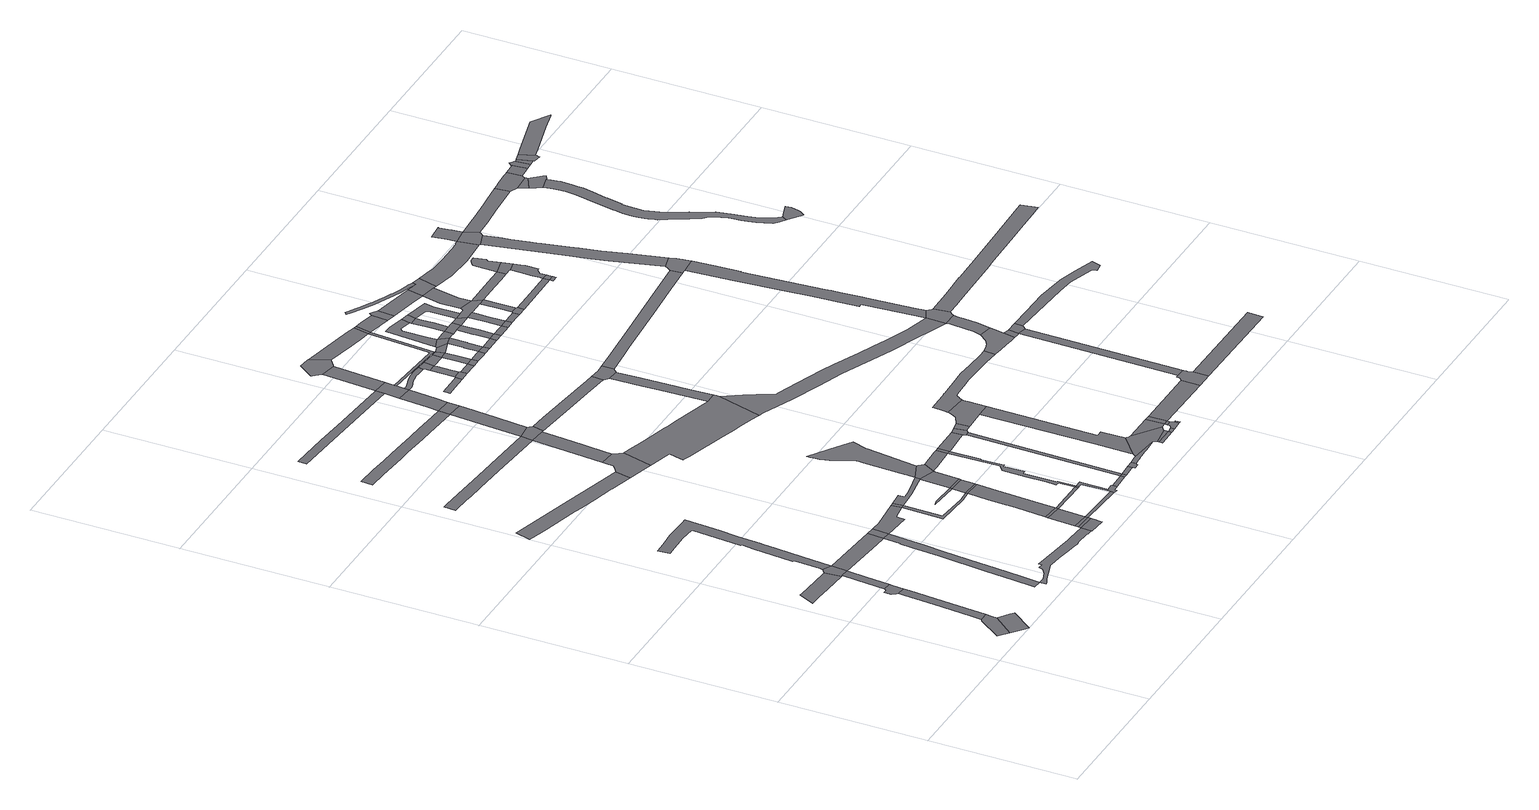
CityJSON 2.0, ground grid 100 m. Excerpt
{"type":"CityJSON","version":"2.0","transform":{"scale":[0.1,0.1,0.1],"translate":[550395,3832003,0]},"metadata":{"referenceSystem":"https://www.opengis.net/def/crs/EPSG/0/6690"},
"CityObjects":{
"road1":{"type":"Road","geometry":[{"type":"MultiSurface","lod":"1","boundaries":[[[0,1,2,3,4,5,6]]]}]},
"road2":{"type":"Road","attributes":{"RoadStructureAttribute.sectionType":"1"},"geometry":[{"type":"MultiSurface","lod":"1","boundaries":[[[7,4,3,8,9,10]]]}]},
"road3":{"type":"Road","attributes":{"RoadStructureAttribute.sectionType":"1"},"geometry":[{"type":"MultiSurface","lod":"1","boundaries":[[[11,12,13,14,15,0,6,16,17,18]]]}]},
"road4":{"type":"Road","attributes":{"RoadStructureAttribute.sectionType":"1"},"geometry":[{"type":"MultiSurface","lod":"1","boundaries":[[[19,20,21,22,23,24,25,26]]]}]},
"road5":{"type":"Road","geometry":[{"type":"MultiSurface","lod":"1","boundaries":[[[27,28,29,30,31,32,11,18,33,34]]]}]},
"road6":{"type":"Road","attributes":{"RoadStructureAttribute.sectionType":"1"},"geometry":[{"type":"MultiSurface","lod":"1","boundaries":[[[35,36,37,27,34,38,39]]]}]},
"road7":{"type":"Road","geometry":[{"type":"MultiSurface","lod":"1","boundaries":[[[40,41,26,25,35,39,42]]]}]},
"road8":{"type":"Road","attributes":{"RoadStructureAttribute.sectionType":"1"},"geometry":[{"type":"MultiSurface","lod":"1","boundaries":[[[43,44,45,46,47,48,49,50,51,52,53,54,55,56,57,58,59,60,61,62,63,64,65,66,67,68,69,70,71,72,73,74,75,76,40,42]]]}]},
"road9":{"type":"Road","attributes":{"RoadStructureAttribute.sectionType":"1"},"geometry":[{"type":"MultiSurface","lod":"1","boundaries":[[[42,39,77,78,79,80,81]]]}]},
"road10":{"type":"Road","attributes":{"RoadStructureAttribute.sectionType":"1"},"geometry":[{"type":"MultiSurface","lod":"1","boundaries":[[[80,82,83,84,85,86,87,88,89,90,91,92,93,94,95,96]]]}]},
"road11":{"type":"Road","attributes":{"RoadStructureAttribute.sectionType":"1"},"geometry":[{"type":"MultiSurface","lod":"1","boundaries":[[[97,98,99,100,101,102,103,104,105,106,89,107,108,109,110,111,112,113,114,115,116,117,118,119,120,121,122,123,124,125,126]]]}]},
"road12":{"type":"Road","geometry":[{"type":"MultiSurface","lod":"1","boundaries":[[[81,80,96,127]]]}]},
"road13":{"type":"Road","attributes":{"RoadStructureAttribute.sectionType":"1"},"geometry":[{"type":"MultiSurface","lod":"1","boundaries":[[[128,129,130,131,132,133,134,135,136,137,138,139,140,141,142,143]]]}]},
"road14":{"type":"Road","attributes":{"RoadStructureAttribute.sectionType":"1"},"geometry":[{"type":"MultiSurface","lod":"1","boundaries":[[[144,145,146,127,96,147,148,149,150]]]}]},
"road15":{"type":"Road","geometry":[{"type":"MultiSurface","lod":"1","boundaries":[[[126,125,151,152,153,154,155,156,157]]]}]},
"road16":{"type":"Road","attributes":{"RoadStructureAttribute.sectionType":"1"},"geometry":[{"type":"MultiSurface","lod":"1","boundaries":[[[158,159,160,161,162,163,164,165,166,167,168,169,170,171,172]]]}]},
"road17":{"type":"Road","attributes":{"function":"3","RoadStructureAttribute.sectionType":"1"},"geometry":[{"type":"MultiSurface","lod":"1","boundaries":[[[173,126,157,174,175,176]]]}]},
"road18":{"type":"Road","geometry":[{"type":"MultiSurface","lod":"1","boundaries":[[[177,173,176,178]]]}]},
"road19":{"type":"Road","geometry":[{"type":"MultiSurface","lod":"1","boundaries":[[[179,144,150,180]]]}]},
"road20":{"type":"Road","attributes":{"function":"3","RoadStructureAttribute.sectionType":"1"},"geometry":[{"type":"MultiSurface","lod":"1","boundaries":[[[181,182,177,178,183,184,185,186]]]}]},
"road21":{"type":"Road","geometry":[{"type":"MultiSurface","lod":"1","boundaries":[[[187,181,186,188,189]]]}]},
"road22":{"type":"Road","attributes":{"RoadStructureAttribute.sectionType":"1"},"geometry":[{"type":"MultiSurface","lod":"1","boundaries":[[[190,191,180,150,192,193,194,195]]]}]},
"road23":{"type":"Road","geometry":[{"type":"MultiSurface","lod":"1","boundaries":[[[196,197,198,199]]]}]},
"road24":{"type":"Road","attributes":{"function":"3","RoadStructureAttribute.sectionType":"1"},"geometry":[{"type":"MultiSurface","lod":"1","boundaries":[[[194,200,201,202,203,204,187,189,205,206,207,208]]]}]},
"road25":{"type":"Road","attributes":{"RoadStructureAttribute.sectionType":"1"},"geometry":[{"type":"MultiSurface","lod":"1","boundaries":[[[209,210,211,212,213,214,215,179,180,216,217,218,219]]]}]},
"road26":{"type":"Road","attributes":{"RoadStructureAttribute.sectionType":"1"},"geometry":[{"type":"MultiSurface","lod":"1","boundaries":[[[220,221,222,223,224,225,226,227,228,229,230,231,232,233,234,235,236,237]]]}]},
"road27":{"type":"Road","geometry":[{"type":"MultiSurface","lod":"1","boundaries":[[[238,239,240,241,242,143,142,243,244,245,246,247,248,249]]]}]},
"road28":{"type":"Road","attributes":{"RoadStructureAttribute.sectionType":"1"},"geometry":[{"type":"MultiSurface","lod":"1","boundaries":[[[178,176,250,251]]]}]},
"road29":{"type":"Road","attributes":{"RoadStructureAttribute.sectionType":"1"},"geometry":[{"type":"MultiSurface","lod":"1","boundaries":[[[188,186,252,253]]]}]},
"road30":{"type":"Road","geometry":[{"type":"MultiSurface","lod":"1","boundaries":[[[195,194,208,254]]]}]},
"road31":{"type":"Road","attributes":{"function":"3","RoadStructureAttribute.sectionType":"1"},"geometry":[{"type":"MultiSurface","lod":"1","boundaries":[[[198,255,256,195,254,257,258]]]}]},
"road32":{"type":"Road","geometry":[{"type":"MultiSurface","lod":"1","boundaries":[[[199,198,258,259]]]}]},
"road33":{"type":"Road","attributes":{"function":"3","RoadStructureAttribute.sectionType":"1"},"geometry":[{"type":"MultiSurface","lod":"1","boundaries":[[[218,260,261,262,199,259,263]]]}]},
"road34":{"type":"Road","attributes":{"RoadStructureAttribute.sectionType":"1"},"geometry":[{"type":"MultiSurface","lod":"1","boundaries":[[[171,264,238,249,265,266,267,268]]]}]},
"road35":{"type":"Road","attributes":{"RoadStructureAttribute.sectionType":"1"},"geometry":[{"type":"MultiSurface","lod":"1","boundaries":[[[269,270,271,272,273,274,275,276,277,278,279,280]]]}]},
"road36":{"type":"Road","geometry":[{"type":"MultiSurface","lod":"1","boundaries":[[[281,253,252,282]]]}]},
"road37":{"type":"Road","attributes":{"RoadStructureAttribute.sectionType":"1"},"geometry":[{"type":"MultiSurface","lod":"1","boundaries":[[[283,284,281,282,285,286,287]]]}]},
"road38":{"type":"Road","geometry":[{"type":"MultiSurface","lod":"1","boundaries":[[[288,289,290,287,286,251,250,291,292,293,294,295,296]]]}]},
"road39":{"type":"Road","geometry":[{"type":"MultiSurface","lod":"1","boundaries":[[[297,298,219,218,263,299,300,301]]]}]},
"road40":{"type":"Road","geometry":[{"type":"MultiSurface","lod":"1","boundaries":[[[302,303,172,171,268,304,305,306]]]}]},
"road41":{"type":"Road","attributes":{"RoadStructureAttribute.sectionType":"1"},"geometry":[{"type":"MultiSurface","lod":"1","boundaries":[[[307,296,295,308]]]}]},
"road42":{"type":"Road","attributes":{"RoadStructureAttribute.sectionType":"1"},"geometry":[{"type":"MultiSurface","lod":"1","boundaries":[[[309,310,311,312,313,314,315,316,317,318,319,320,321,322,323,324,325,326,327,328,329,330,219,298]]]}]},
"road43":{"type":"Road","attributes":{"RoadStructureAttribute.sectionType":"1"},"geometry":[{"type":"MultiSurface","lod":"1","boundaries":[[[331,332,333,334,335,336,337,338,339,340,341,342,343,344,345,346,347,348,349,253,281]]]}]},
"road44":{"type":"Road","attributes":{"function":"3","RoadStructureAttribute.sectionType":"1"},"geometry":[{"type":"MultiSurface","lod":"1","boundaries":[[[350,351,352,301,300,353,354,355,356,342]]]}]},
"road45":{"type":"Road","geometry":[{"type":"MultiSurface","lod":"1","boundaries":[[[357,307,308,358]]]}]},
"road46":{"type":"Road","attributes":{"RoadStructureAttribute.sectionType":"1"},"geometry":[{"type":"MultiSurface","lod":"1","boundaries":[[[236,359,172,303,360,361,362]]]}]},
"road47":{"type":"Road","attributes":{"RoadStructureAttribute.sectionType":"1"},"geometry":[{"type":"MultiSurface","lod":"1","boundaries":[[[363,357,358,364]]]}]},
"road48":{"type":"Road","geometry":[{"type":"MultiSurface","lod":"1","boundaries":[[[365,366,367,368,369,370,371,372,373,246,245,374,375,376,377,378,379,380,381,382,383,384,385,386,387,388,389,390]]]}]},
"road49":{"type":"Road","geometry":[{"type":"MultiSurface","lod":"1","boundaries":[[[391,350,342,341]]]}]},
"road50":{"type":"Road","geometry":[{"type":"MultiSurface","lod":"1","boundaries":[[[237,236,362,392]]]}]},
"road51":{"type":"Road","geometry":[{"type":"MultiSurface","lod":"1","boundaries":[[[393,363,364,394,395,396,397,398]]]}]},
"road52":{"type":"Road","attributes":{"RoadStructureAttribute.sectionType":"1"},"geometry":[{"type":"MultiSurface","lod":"1","boundaries":[[[399,400,401,402,307,357]]]}]},
"road53":{"type":"Road","attributes":{"RoadStructureAttribute.sectionType":"1"},"geometry":[{"type":"MultiSurface","lod":"1","boundaries":[[[403,404,237,392,405,406]]]}]},
"road54":{"type":"Road","attributes":{"function":"3","RoadStructureAttribute.sectionType":"1"},"geometry":[{"type":"MultiSurface","lod":"1","boundaries":[[[407,391,341,408,409,410]]]}]},
"road55":{"type":"Road","geometry":[{"type":"MultiSurface","lod":"1","boundaries":[[[280,279,403,406,411,412,413,414,415,416,417]]]}]},
"road56":{"type":"Road","attributes":{"RoadStructureAttribute.sectionType":"1"},"geometry":[{"type":"MultiSurface","lod":"1","boundaries":[[[418,419,420,306,305,421,422,423,424]]]}]},
"road57":{"type":"Road","geometry":[{"type":"MultiSurface","lod":"1","boundaries":[[[425,426,427,393,398,428,429,430,431,432,433,434,435]]]}]},
"road58":{"type":"Road","geometry":[{"type":"MultiSurface","lod":"1","boundaries":[[[436,437,407,410,438,439,401,400,440,441,442]]]}]},
"road59":{"type":"Road","attributes":{"RoadStructureAttribute.sectionType":"1"},"geometry":[{"type":"MultiSurface","lod":"1","boundaries":[[[443,444,280,417,445]]]}]},
"road60":{"type":"Road","geometry":[{"type":"MultiSurface","lod":"1","boundaries":[[[446,447,448,449,450,451]]]}]},
"road61":{"type":"Road","attributes":{"function":"3","RoadStructureAttribute.sectionType":"1"},"geometry":[{"type":"MultiSurface","lod":"1","boundaries":[[[452,436,442,453]]]}]},
"road62":{"type":"Road","attributes":{"RoadStructureAttribute.sectionType":"1"},"geometry":[{"type":"MultiSurface","lod":"1","boundaries":[[[454,455,456,457,458,459,460,461,411,406,462,463,464,465,466,467,468,469,470]]]}]},
"road63":{"type":"Road","attributes":{"RoadStructureAttribute.sectionType":"1"},"geometry":[{"type":"MultiSurface","lod":"1","boundaries":[[[471,472,473,474,475,476,477,425,435,478,479,480,481,482]]]}]},
"road64":{"type":"Road","geometry":[{"type":"MultiSurface","lod":"1","boundaries":[[[483,484,485,486,443,445,487,488,489,490,491]]]}]},
"road65":{"type":"Road","attributes":{"RoadStructureAttribute.sectionType":"1"},"geometry":[{"type":"MultiSurface","lod":"1","boundaries":[[[492,493,494,495,476,475,496,497,498,499]]]}]},
"road66":{"type":"Road","geometry":[{"type":"MultiSurface","lod":"1","boundaries":[[[500,501,502,503]]]}]},
"road67":{"type":"Road","geometry":[{"type":"MultiSurface","lod":"1","boundaries":[[[504,479,478,500,503]]]}]},
"road68":{"type":"Road","geometry":[{"type":"MultiSurface","lod":"1","boundaries":[[[505,451,450,506,507,508]]]}]},
"road69":{"type":"Road","attributes":{"RoadStructureAttribute.sectionType":"1"},"geometry":[{"type":"MultiSurface","lod":"1","boundaries":[[[509,510,505,508,511,512,513]]]}]},
"road70":{"type":"Road","attributes":{"RoadStructureAttribute.sectionType":"1"},"geometry":[{"type":"MultiSurface","lod":"1","boundaries":[[[482,481,514,515]]]}]},
"road71":{"type":"Road","geometry":[{"type":"MultiSurface","lod":"1","boundaries":[[[516,517,518,519,452,453,520,521,522,492,499,523,524,525]]]}]},
"road72":{"type":"Road","attributes":{"RoadStructureAttribute.sectionType":"1"},"geometry":[{"type":"MultiSurface","lod":"1","boundaries":[[[526,503,502,527]]]}]},
"road73":{"type":"Road","attributes":{"RoadStructureAttribute.sectionType":"1"},"geometry":[{"type":"MultiSurface","lod":"1","boundaries":[[[528,529,530,390,389,531,532,533,534]]]}]},
"road74":{"type":"Road","geometry":[{"type":"MultiSurface","lod":"1","boundaries":[[[470,469,535,509,513,536]]]}]},
"road75":{"type":"Road","attributes":{"RoadStructureAttribute.sectionType":"1"},"geometry":[{"type":"MultiSurface","lod":"1","boundaries":[[[537,507,506,538,539,540]]]}]},
"road76":{"type":"Road","attributes":{"RoadStructureAttribute.sectionType":"1"},"geometry":[{"type":"MultiSurface","lod":"1","boundaries":[[[541,542,543,413,412,544,545]]]}]},
"road77":{"type":"Road","geometry":[{"type":"MultiSurface","lod":"1","boundaries":[[[546,547,548,526,527,549,550,551,552]]]}]},
"road78":{"type":"Road","attributes":{"RoadStructureAttribute.sectionType":"1"},"geometry":[{"type":"MultiSurface","lod":"1","boundaries":[[[514,546,552,553]]]}]},
"road79":{"type":"Road","attributes":{"RoadStructureAttribute.sectionType":"1"},"geometry":[{"type":"MultiSurface","lod":"1","boundaries":[[[554,555,536,513,556,557,558,559,560]]]}]},
"road80":{"type":"Road","geometry":[{"type":"MultiSurface","lod":"1","boundaries":[[[540,539,561,562]]]}]},
"road81":{"type":"Road","geometry":[{"type":"MultiSurface","lod":"1","boundaries":[[[515,514,553,563]]]}]},
"road82":{"type":"Road","geometry":[{"type":"MultiSurface","lod":"1","boundaries":[[[564,565,550,549]]]}]},
"road83":{"type":"Road","geometry":[{"type":"MultiSurface","lod":"1","boundaries":[[[566,424,423,567,528,534,568,569]]]}]},
"road84":{"type":"Road","attributes":{"RoadStructureAttribute.sectionType":"1"},"geometry":[{"type":"MultiSurface","lod":"1","boundaries":[[[570,571,559,572,573,540,562]]]}]},
"road85":{"type":"Road","attributes":{"RoadStructureAttribute.sectionType":"1"},"geometry":[{"type":"MultiSurface","lod":"1","boundaries":[[[574,575,490,489,576,577,578,541,579]]]}]},
"road86":{"type":"Road","geometry":[{"type":"MultiSurface","lod":"1","boundaries":[[[560,559,571,580]]]}]},
"road87":{"type":"Road","attributes":{"RoadStructureAttribute.sectionType":"1"},"geometry":[{"type":"MultiSurface","lod":"1","boundaries":[[[581,562,561,582,583,584]]]}]},
"road88":{"type":"Road","attributes":{"RoadStructureAttribute.sectionType":"1"},"geometry":[{"type":"MultiSurface","lod":"1","boundaries":[[[585,586,580,571,587,588,589]]]}]},
"road89":{"type":"Road","geometry":[{"type":"MultiSurface","lod":"1","boundaries":[[[584,583,590,591]]]}]},
"road90":{"type":"Road","attributes":{"RoadStructureAttribute.sectionType":"1"},"geometry":[{"type":"MultiSurface","lod":"1","boundaries":[[[592,593,594,589,595,596,584,591]]]}]},
"road91":{"type":"Road","geometry":[{"type":"MultiSurface","lod":"1","boundaries":[[[597,598,599,585,589,594]]]}]},
"road92":{"type":"Road","attributes":{"RoadStructureAttribute.sectionType":"1"},"geometry":[{"type":"MultiSurface","lod":"1","boundaries":[[[591,590,600,601]]]}]},
"road93":{"type":"Road","attributes":{"RoadStructureAttribute.sectionType":"1"},"geometry":[{"type":"MultiSurface","lod":"1","boundaries":[[[563,553,602,603]]]}]},
"road94":{"type":"Road","attributes":{"function":"3","RoadStructureAttribute.sectionType":"1"},"geometry":[{"type":"MultiSurface","lod":"1","boundaries":[[[604,605,606,607,608,609,610,611,612,613,614,615,516,525,616,617,618,619,620,621,622,623,624,625,626,627,628,629,630]]]}]},
"road95":{"type":"Road","geometry":[{"type":"MultiSurface","lod":"1","boundaries":[[[579,541,545,631]]]}]},
"road96":{"type":"Road","geometry":[{"type":"MultiSurface","lod":"1","boundaries":[[[632,633,634,597,594,635,636,637]]]}]},
"road97":{"type":"Road","attributes":{"RoadStructureAttribute.sectionType":"1"},"geometry":[{"type":"MultiSurface","lod":"1","boundaries":[[[638,639,640,641,598,597,642,643,644,645,646,647]]]}]},
"road98":{"type":"Road","geometry":[{"type":"MultiSurface","lod":"1","boundaries":[[[601,600,648,649]]]}]},
"road99":{"type":"Road","attributes":{"RoadStructureAttribute.sectionType":"1"},"geometry":[{"type":"MultiSurface","lod":"1","boundaries":[[[650,651,652,653,654,655,656,657,658,659,660,661,387,386,662,663,664,665,666,667,668,669,670,671,672,673,674,675,676]]]}]},
"road100":{"type":"Road","attributes":{"RoadStructureAttribute.sectionType":"1"},"geometry":[{"type":"MultiSurface","lod":"1","boundaries":[[[677,631,545,678,679,680]]]}]},
"road101":{"type":"Road","attributes":{"RoadStructureAttribute.sectionType":"1"},"geometry":[{"type":"MultiSurface","lod":"1","boundaries":[[[681,682,683,601,649,684,685,686]]]}]},
"road102":{"type":"Road","geometry":[{"type":"MultiSurface","lod":"1","boundaries":[[[637,636,687,681,686,688,689,690]]]}]},
"road103":{"type":"Road","attributes":{"RoadStructureAttribute.sectionType":"1"},"geometry":[{"type":"MultiSurface","lod":"1","boundaries":[[[691,692,637,690,693,694,695]]]}]},
"road104":{"type":"Road","attributes":{"RoadStructureAttribute.sectionType":"1"},"geometry":[{"type":"MultiSurface","lod":"1","boundaries":[[[696,649,648,697,698,699]]]}]},
"road105":{"type":"Road","geometry":[{"type":"MultiSurface","lod":"1","boundaries":[[[647,646,691,695,700]]]}]},
"road106":{"type":"Road","geometry":[{"type":"MultiSurface","lod":"1","boundaries":[[[701,702,703,680,679,704,705]]]}]},
"road107":{"type":"Road","geometry":[{"type":"MultiSurface","lod":"1","boundaries":[[[699,698,706,707]]]}]},
"road108":{"type":"Road","geometry":[{"type":"MultiSurface","lod":"1","boundaries":[[[708,688,686,709,710,711]]]}]},
"road109":{"type":"Road","attributes":{"RoadStructureAttribute.sectionType":"1"},"geometry":[{"type":"MultiSurface","lod":"1","boundaries":[[[710,712,699,707,713,714,715]]]}]},
"road110":{"type":"Road","attributes":{"RoadStructureAttribute.sectionType":"1"},"geometry":[{"type":"MultiSurface","lod":"1","boundaries":[[[716,717,718,719,700,695,720,721,722,723,724,711,725]]]}]},
"road111":{"type":"Road","geometry":[{"type":"MultiSurface","lod":"1","boundaries":[[[726,727,728,729,730,731,603,602,732,733,734,735,736]]]}]},
"road112":{"type":"Road","attributes":{"RoadStructureAttribute.sectionType":"1"},"geometry":[{"type":"MultiSurface","lod":"1","boundaries":[[[737,707,706,738,739,740]]]}]},
"road113":{"type":"Road","geometry":[{"type":"MultiSurface","lod":"1","boundaries":[[[741,742,743,725,711,710,715,744,745,746,747]]]}]},
"road114":{"type":"Road","attributes":{"RoadStructureAttribute.sectionType":"1"},"geometry":[{"type":"MultiSurface","lod":"1","boundaries":[[[748,749,705,704,750,751,752]]]}]},
"road115":{"type":"Road","geometry":[{"type":"MultiSurface","lod":"1","boundaries":[[[753,740,739,754,755,756]]]}]},
"road116":{"type":"Road","attributes":{"RoadStructureAttribute.sectionType":"1"},"geometry":[{"type":"MultiSurface","lod":"1","boundaries":[[[757,758,759,760,761,762,763,764,765,766,767,768,769,770,771,772,773,774,775,776,777,778,779,780,781,782,783,784,785,786,787,788]]]}]},
"road117":{"type":"Road","attributes":{"RoadStructureAttribute.sectionType":"1"},"geometry":[{"type":"MultiSurface","lod":"1","boundaries":[[[789,790,791,792,569,568,793,794,795,796,797,798,799,800]]]}]},
"road118":{"type":"Road","attributes":{"RoadStructureAttribute.sectionType":"1"},"geometry":[{"type":"MultiSurface","lod":"1","boundaries":[[[745,801,753,756,802,803,746]]]}]},
"road119":{"type":"Road","attributes":{"RoadStructureAttribute.sectionType":"1"},"geometry":[{"type":"MultiSurface","lod":"1","boundaries":[[[751,804,741,747,805,806]]]}]},
"road120":{"type":"Road","attributes":{"RoadStructureAttribute.sectionType":"1"},"geometry":[{"type":"MultiSurface","lod":"1","boundaries":[[[807,726,736,808]]]}]},
"road121":{"type":"Road","geometry":[{"type":"MultiSurface","lod":"1","boundaries":[[[809,810,811,812,813,814,630,629,815,816,817,818,819,820,821,822]]]}]},
"road122":{"type":"Road","geometry":[{"type":"MultiSurface","lod":"1","boundaries":[[[823,824,788,787,825,826,752,751,806,827,828]]]}]},
"road123":{"type":"Road","attributes":{"RoadStructureAttribute.sectionType":"1"},"geometry":[{"type":"MultiSurface","lod":"1","boundaries":[[[829,755,754,830,831,832]]]}]},
"road124":{"type":"Road","attributes":{"RoadStructureAttribute.sectionType":"1"},"geometry":[{"type":"MultiSurface","lod":"1","boundaries":[[[833,820,819,834,835,807,836]]]}]},
"road125":{"type":"Road","attributes":{"RoadStructureAttribute.sectionType":"1"},"geometry":[{"type":"MultiSurface","lod":"1","boundaries":[[[837,838,839,747,746,840,841,842]]]}]},
"road126":{"type":"Road","attributes":{"function":"3","RoadStructureAttribute.sectionType":"1"},"geometry":[{"type":"MultiSurface","lod":"1","boundaries":[[[843,844,845,846,847,675,848,849,850,809,822]]]}]},
"road127":{"type":"Road","geometry":[{"type":"MultiSurface","lod":"1","boundaries":[[[836,807,808,851,852,853,854]]]}]},
"road128":{"type":"Road","attributes":{"RoadStructureAttribute.sectionType":"1"},"geometry":[{"type":"MultiSurface","lod":"1","boundaries":[[[733,732,855,856]]]}]},
"road129":{"type":"Road","geometry":[{"type":"MultiSurface","lod":"1","boundaries":[[[857,858,676,675,847,859,860,861,862]]]}]},
"road130":{"type":"Road","geometry":[{"type":"MultiSurface","lod":"1","boundaries":[[[863,864,865,831]]]}]},
"road131":{"type":"Road","geometry":[{"type":"MultiSurface","lod":"1","boundaries":[[[832,831,865,866,867,868]]]}]},
"road132":{"type":"Road","attributes":{"RoadStructureAttribute.sectionType":"1"},"geometry":[{"type":"MultiSurface","lod":"1","boundaries":[[[869,870,871,872,873,874,875,876,877,878,879,880,881,882,832,868]]]}]},
"road133":{"type":"Road","attributes":{"RoadStructureAttribute.sectionType":"1"},"geometry":[{"type":"MultiSurface","lod":"1","boundaries":[[[883,884,885,886,887,888,889,890,891,892,893,894,895,896,897,898,899,900,828,827,901,902,903,904,905]]]}]},
"road134":{"type":"Road","geometry":[{"type":"MultiSurface","lod":"1","boundaries":[[[906,837,842,907,877,876]]]}]},
"road135":{"type":"Road","geometry":[{"type":"MultiSurface","lod":"1","boundaries":[[[908,909,910,911,912,913,914,915,916,837,906]]]}]},
"road136":{"type":"Road","attributes":{"function":"3","RoadStructureAttribute.sectionType":"1"},"geometry":[{"type":"MultiSurface","lod":"1","boundaries":[[[917,918,919,920,921,922,923,924,925,926,927,928,929,930,931,932,933,934,935,936,937,938,939,940,676,858]]]}]},
"road137":{"type":"Road","geometry":[{"type":"MultiSurface","lod":"1","boundaries":[[[941,942,943,944,945,946,789,800,947,948,949,930,929]]]}]},
"road138":{"type":"Road","attributes":{"RoadStructureAttribute.sectionType":"1"},"geometry":[{"type":"MultiSurface","lod":"1","boundaries":[[[950,951,952,953,954,955,956,957,958,854,853,959,960,961,962,963,964,965,966,967,968]]]}]},
"road139":{"type":"Road","attributes":{"function":"3","RoadStructureAttribute.sectionType":"1"},"geometry":[{"type":"MultiSurface","lod":"1","boundaries":[[[969,970,971,972,973,974,975,976,977,978,979,980,981,982,945,944]]]}]},
"road140":{"type":"Road","geometry":[{"type":"MultiSurface","lod":"1","boundaries":[[[983,905,904,984,979,978,985,986,987]]]}]},
"road141":{"type":"Road","attributes":{"function":"3","RoadStructureAttribute.sectionType":"7"},"geometry":[{"type":"MultiSurface","lod":"1","boundaries":[[[988,989,990,991,992,993,994,995,905,983]]]}]},
"road142":{"type":"Road","attributes":{"RoadStructureAttribute.sectionType":"1"},"geometry":[{"type":"MultiSurface","lod":"1","boundaries":[[[996,997,998,999,1000,1001,862,861,1002,1003,1004,1005,1006,1007,1008,1009,1010,1011,1012,1013,1014]]]}]},
"road143":{"type":"Road","attributes":{"RoadStructureAttribute.sectionType":"1"},"geometry":[{"type":"MultiSurface","lod":"1","boundaries":[[[1015,1016,1017,1018,1019,983,987,1020,1021,1022]]]}]},
"road144":{"type":"Road","attributes":{"RoadStructureAttribute.sectionType":"1"},"geometry":[{"type":"MultiSurface","lod":"1","boundaries":[[[1023,1024,1025,1026,1027,1028,1029,1030,1031,1032,1033,1034,1035,1036,1037,1038,1039,1040,1041,1042,1043,1044,1045,1046,1047,1048,1049,1050,1051,1052,1053,1054,1055,1056,1057,1058,1059,1060,1061,1062,1063,1064,1065,1066,1067,1068,1069,1070,1071,1072,1073,1074,1075,1076,1077,1078,1079,1080,1081,1082,1083,1084,1085,1086,1087,1088,1089,1090,1091,1092,1093,1094]]]}]},
"road145":{"type":"Road","geometry":[{"type":"MultiSurface","lod":"1","boundaries":[[[1095,1096,1094,1093,1097,1098,1099,1100,1101,1102]]]}]},
"road146":{"type":"Road","attributes":{"RoadStructureAttribute.sectionType":"1"},"geometry":[{"type":"MultiSurface","lod":"1","boundaries":[[[1103,1104,1105,1106,1107,1108]]]}]},
"road147":{"type":"Road","geometry":[{"type":"MultiSurface","lod":"1","boundaries":[[[1109,1110,1111,1112,1113,1015,1022,1106,1105,1114,1115,1116,1117]]]}]},
"road148":{"type":"Road","geometry":[{"type":"MultiSurface","lod":"1","boundaries":[[[1118,1108,1107,1119,1120,1121,1056,1055,1122,1123]]]}]},
"road149":{"type":"Road","attributes":{"RoadStructureAttribute.sectionType":"7"},"geometry":[{"type":"MultiSurface","lod":"1","boundaries":[[[1124,1109,1117,1125,1126]]]}]},
"road150":{"type":"Road","geometry":[{"type":"MultiSurface","lod":"1","boundaries":[[[1127,1128,1129,1130,1131,1124,1126,1132,1133]]]}]},
"road151":{"type":"Road","attributes":{"RoadStructureAttribute.sectionType":"1"},"geometry":[{"type":"MultiSurface","lod":"1","boundaries":[[[1134,1133,1132,1135,1136]]]}]},
"road152":{"type":"Road","geometry":[{"type":"MultiSurface","lod":"1","boundaries":[[[1137,1134,1136,1138,1139,1140,1141,1142,1143]]]}]},
"road153":{"type":"Road","attributes":{"RoadStructureAttribute.sectionType":"1"},"geometry":[{"type":"MultiSurface","lod":"1","boundaries":[[[1144,1145,1146,1137,1143,1147,1148,1149,1150,1151]]]}]}
},
"vertices":[
[376,300,0],[360,292,0],[252,135,0],[315,82,0],[432,227,0],[436,271,0],[438,298,0],
[505,172,0],[387,23,0],[414,0,0],[530,152,0],
[424,879,0],[421,836,0],[404,629,0],[382,366,0],[376,303,0],[457,546,0],[481,836,0],[484,874,0],
[323,1392,0],[172,1402,0],[150,1404,0],[101,1296,0],[173,1291,0],[287,1282,0],[449,1272,0],[440,1383,0],
[433,976,0],[421,959,0],[398,961,0],[394,914,0],[410,896,0],[414,891,0],[491,953,0],[492,971,0],
[459,1271,0],[448,1162,0],[438,1030,0],[507,1139,0],[519,1266,0],
[471,1408,0],[459,1399,0],[527,1376,0],
[527,1381,0],[528,1390,0],[544,1577,0],[561,1764,0],[570,1863,0],[570,1870,0],[584,2033,0],[595,2157,0],[598,2191,0],[606,2292,0],[609,2319,0],[615,2398,0],[613,2398,0],[577,2399,0],[556,2400,0],[514,2401,0],[484,2402,0],[415,2403,0],[308,2398,0],[229,2394,0],[233,2315,0],[333,2318,0],[341,2318,0],[420,2319,0],[523,2309,0],[525,2307,0],[528,2304,0],[500,1972,0],[506,1965,0],[499,1885,0],[474,1609,0],[486,1602,0],[472,1425,0],[471,1412,0],
[672,1253,0],[868,1235,0],[934,1229,0],[946,1228,0],[955,1339,0],
[937,1113,0],[933,1113,0],[924,1026,0],[909,840,0],[879,510,0],[862,323,0],[848,173,0],[907,167,0],[919,293,0],[936,480,0],[946,591,0],[968,841,0],[980,966,0],[993,1112,0],[1002,1224,0],
[1442,218,0],[1409,219,0],[1090,262,0],[1088,236,0],[1054,241,0],[1049,217,0],[1049,216,0],[1006,186,0],[947,163,0],[911,167,0],[904,122,0],[920,128,0],[957,143,0],[1055,175,0],[1099,190,0],[1103,191,0],[1119,189,0],[1120,189,0],[1203,179,0],[1285,166,0],[1286,165,0],[1362,154,0],[1397,148,0],[1407,151,0],[1414,153,0],[1522,146,0],[1524,146,0],[1524,141,0],[1560,138,0],[1568,209,0],
[1012,1334,0],
[781,3047,0],[523,3117,0],[154,3217,0],[96,3234,0],[41,3250,0],[9,3144,0],[60,3129,0],[112,3114,0],[155,3103,0],[412,3034,0],[468,3018,0],[583,2986,0],[735,2945,0],[736,2944,0],[897,2900,0],[921,3009,0],
[1300,1348,0],[1083,1328,0],[1025,1333,0],[1193,1207,0],[1198,1262,0],[1198,1265,0],[1306,1281,0],
[1561,137,0],[1563,134,0],[1566,132,0],[1684,124,0],[1685,136,0],[1687,175,0],[1689,200,0],
[818,3712,0],[525,3736,0],[220,3761,0],[148,3767,0],[117,3769,0],[108,3689,0],[149,3686,0],[214,3681,0],[218,3681,0],[287,3676,0],[288,3675,0],[411,3666,0],[626,3648,0],[1025,3615,0],[1032,3695,0],
[1569,225,0],[1689,209,0],[1690,215,0],[1690,218,0],
[1571,248,0],[1691,239,0],
[1324,1350,0],[1331,1283,0],
[1585,436,0],[1583,411,0],[1691,248,0],[1694,295,0],[1702,422,0],[1702,426,0],
[1587,455,0],[1704,441,0],[1704,445,0],
[1540,998,0],[1325,1016,0],[1298,1001,0],[1543,986,0],[1622,991,0],[1621,1006,0],
[1457,1125,0],[1422,1115,0],[1629,1099,0],[1630,1114,0],
[1621,978,0],[1612,847,0],[1602,727,0],[1607,712,0],[1603,651,0],[1705,453,0],[1713,596,0],[1728,849,0],[1737,983,0],
[1642,1354,0],[1633,1351,0],[1600,1347,0],[1584,1341,0],[1469,1321,0],[1422,1319,0],[1419,1359,0],[1385,1287,0],[1470,1293,0],[1643,1321,0],[1647,1355,0],
[948,4280,0],[846,4288,0],[753,4296,0],[741,4297,0],[590,4310,0],[521,4316,0],[426,4324,0],[313,4334,0],[160,4346,0],[155,4267,0],[280,4257,0],[491,4238,0],[516,4236,0],[573,4231,0],[754,4216,0],[839,4209,0],[1074,4188,0],[1080,4269,0],
[984,3125,0],[981,3095,0],[977,3050,0],[942,3024,0],[926,3012,0],[929,2892,0],[932,2891,0],[1078,2850,0],[1136,3058,0],[1119,3080,0],[1094,3114,0],[1094,3116,0],
[2012,199,0],[2013,224,0],
[1966,420,0],[1966,439,0],
[1738,998,0],
[1628,1087,0],[1623,1006,0],[1740,1018,0],[1744,1093,0],
[1745,1108,0],
[1643,1317,0],[1642,1305,0],[1631,1127,0],[1754,1282,0],
[1011,3437,0],[1098,3163,0],[1111,3314,0],[1128,3522,0],[1135,3604,0],
[1050,4712,0],[860,4729,0],[666,4746,0],[474,4762,0],[197,4785,0],[193,4725,0],[194,4725,0],[512,4699,0],[819,4673,0],[881,4667,0],[1112,4647,0],[1117,4708,0],
[1981,439,0],[1981,420,0],
[2029,429,0],[2028,439,0],[2009,419,0],[2013,249,0],[2030,249,0],
[2080,252,0],[2045,250,0],[2041,250,0],[2037,197,0],[2041,197,0],[2041,200,0],[2041,212,0],[2082,214,0],[2080,242,0],
[1775,1397,0],[1768,1403,0],[1757,1282,0],[1758,1286,0],[1804,1368,0],
[1153,3697,0],[1143,3708,0],[1140,3603,0],[1147,3602,0],[1168,3680,0],
[2198,246,0],[2199,219,0],
[1770,1417,0],[1794,1621,0],[1802,1692,0],[1810,1753,0],[1810,1757,0],[1847,1867,0],[1789,1906,0],[1705,1963,0],[1578,2049,0],[1575,2024,0],[1578,1989,0],[1583,1962,0],[1589,1929,0],[1597,1902,0],[1659,1754,0],[1662,1747,0],[1658,1704,0],[1652,1451,0],[1650,1426,0],[1650,1422,0],[1650,1412,0],[1649,1399,0],
[1980,562,0],[1971,562,0],[1971,789,0],[1991,789,0],[1989,930,0],[2001,931,0],[2004,931,0],[2003,952,0],[1997,1081,0],[2004,1094,0],[2002,1296,0],[1975,1295,0],[1988,951,0],[1961,931,0],[1942,917,0],[1943,754,0],[1943,617,0],[1941,553,0],[1968,549,0],
[1974,1373,0],[1950,1373,0],[1811,1368,0],[1764,1287,0],[1805,1288,0],[1862,1291,0],[1969,1295,0],
[2225,249,0],[2227,220,0],
[1055,3976,0],[1161,3922,0],[1179,4144,0],[1182,4179,0],
[2314,254,0],[2316,225,0],
[1857,2856,0],[1608,2925,0],[1518,2950,0],[1494,2958,0],[1317,3007,0],[1274,3019,0],[1273,3019,0],[1245,3027,0],[1192,3042,0],[1215,2813,0],[1245,2804,0],[1231,2753,0],[1218,2702,0],[1229,2698,0],[1232,2697,0],[1269,2683,0],[1560,2598,0],[1659,2570,0],[1712,2555,0],[1715,2554,0],[1809,2526,0],[1871,2508,0],[1959,2817,0],[1959,2835,0],[1958,2853,0],[1877,2851,0],
[2001,1374,0],
[1189,4260,0],
[2364,257,0],[2316,207,0],[2353,207,0],[2354,209,0],[2362,221,0],[2366,225,0],
[2239,1066,0],[2243,1289,0],[2215,1283,0],[2214,1195,0],
[1103,4540,0],[1087,4341,0],[1196,4342,0],[1212,4531,0],
[2201,1379,0],[2015,1296,0],[2164,1302,0],[2202,1304,0],
[1215,4564,0],[1220,4616,0],[1221,4636,0],[1222,4639,0],[1222,4643,0],[1222,4646,0],[1226,4697,0],
[1771,3612,0],[1496,3644,0],[1283,3668,0],[1374,3577,0],[1683,3542,0],[1823,3526,0],[1826,3606,0],
[2434,261,0],[2417,260,0],[2398,259,0],[2404,227,0],[2422,228,0],[2436,229,0],[2456,230,0],[2474,231,0],[2506,233,0],[2526,234,0],[2630,240,0],
[2243,1386,0],[2209,1379,0],[2203,1303,0],[2208,1295,0],[2247,1294,0],[2248,1295,0],[2259,1307,0],
[1148,5077,0],[1118,4717,0],[1256,5057,0],
[1433,4338,0],[1287,4337,0],[1286,4293,0],[1360,4293,0],[1461,4294,0],[1461,4338,0],
[2303,1398,0],[2306,1309,0],
[1450,4591,0],[1441,4592,0],[1407,4595,0],[1366,4594,0],[1335,4589,0],[1306,4583,0],[1251,4566,0],[1237,4563,0],[1240,4530,0],[1259,4534,0],[1314,4551,0],[1341,4556,0],[1369,4561,0],[1407,4557,0],[1438,4556,0],[1459,4554,0],[1469,4590,0],
[2611,395,0],[2604,400,0],[2603,401,0],[2601,402,0],[2596,405,0],[2455,286,0],[2452,282,0],[2643,215,0],[2775,237,0],[2790,250,0],[2805,262,0],[2631,388,0],
[1176,5237,0],[1097,5132,0],[1102,5127,0],[1143,5082,0],[1262,5062,0],[1308,5097,0],[1313,5100,0],[1255,5225,0],[1255,5228,0],
[2455,1314,0],[2455,568,0],[2455,555,0],[2455,303,0],[2595,570,0],[2563,569,0],[2552,569,0],[2555,1314,0],
[2643,204,0],[2643,181,0],[2774,182,0],[2775,204,0],
[2775,229,0],
[1468,4345,0],[1533,4295,0],[1532,4339,0],[1525,4346,0],
[1467,4512,0],[1468,4359,0],[1525,4394,0],[1524,4494,0],[1524,4512,0],
[2840,262,0],[2841,387,0],
[2393,1495,0],[2392,1483,0],[2365,1432,0],[2363,1428,0],[2352,1310,0],[2378,1311,0],[2445,1314,0],[2555,1440,0],[2555,1471,0],[2555,1477,0],
[2818,210,0],[2819,184,0],
[1853,3498,0],[1862,3279,0],[1866,3160,0],[1952,3012,0],[1946,3164,0],[1938,3373,0],[1933,3492,0],
[1466,4547,0],[1530,4584,0],
[1594,4339,0],[1602,4295,0],[1630,4296,0],[1629,4340,0],
[1680,5025,0],[1647,4615,0],[1646,4601,0],[1664,4579,0],[1700,5022,0],
[2840,242,0],[2840,227,0],[2835,217,0],[2889,187,0],[2888,218,0],[2880,230,0],[2878,243,0],
[2877,261,0],
[1585,4580,0],[1548,4583,0],[1561,4512,0],[1581,4512,0],[1609,4512,0],[1628,4513,0],[1633,4576,0],
[1687,4296,0],[1686,4340,0],
[2878,387,0],
[2903,188,0],[2900,218,0],
[1899,3598,0],[1825,3525,0],[1962,3522,0],[1963,3603,0],
[1686,4434,0],[1685,4516,0],[1628,4486,0],[1629,4429,0],
[1641,5146,0],[1524,5170,0],[1512,5060,0],[1595,5043,0],[1680,5026,0],[1702,5134,0],
[1670,4573,0],
[1753,4341,0],[1760,4297,0],[1786,4297,0],[1786,4341,0],
[1714,4588,0],[1675,4574,0],[1777,4547,0],[1778,4548,0],[1786,4550,0],
[1846,4297,0],[1846,4341,0],
[1846,4443,0],[1846,4448,0],[1846,4565,0],[1786,4442,0],[1786,4440,0],
[1799,4624,0],[1721,4596,0],[1716,4590,0],
[1948,4298,0],[1947,4342,0],
[3328,258,0],[3329,385,0],
[3058,1601,0],[2933,1608,0],[2826,1616,0],[2778,1615,0],[2767,1614,0],[2578,1607,0],[2574,1607,0],[2547,1606,0],[2438,1603,0],[2405,1602,0],[2405,1599,0],[2396,1522,0],[2572,1505,0],[2573,1507,0],[2576,1514,0],[2579,1521,0],[2583,1526,0],[2590,1530,0],[2595,1532,0],[2600,1534,0],[2631,1536,0],[2729,1540,0],[2771,1542,0],[2903,1536,0],[3008,1531,0],[3103,1522,0],[3111,1599,0],
[1722,5130,0],
[1868,4624,0],[1839,4624,0],[1804,4624,0],[1878,4565,0],[1900,4565,0],[1899,4624,0],
[1859,4928,0],[1796,4942,0],[1757,4944,0],[1749,4944,0],[1798,4688,0],[1797,4857,0],[1797,4863,0],[1812,4876,0],[1898,4858,0],[1911,4917,0],
[2008,4299,0],[2007,4343,0],
[3133,2121,0],[2964,2186,0],[2875,2223,0],[2767,2270,0],[2581,2349,0],[2495,2384,0],[2296,2457,0],[2156,2509,0],[2136,2516,0],[2075,2622,0],[2057,2654,0],[2034,2692,0],[1906,2498,0],[1962,2472,0],[2001,2455,0],[2069,2423,0],[2101,2411,0],[2118,2405,0],[2334,2324,0],[2510,2260,0],[2688,2184,0],[2871,2106,0],[3097,2016,0],[3152,1994,0],[3284,1941,0],[3291,1938,0],[3296,2075,0],
[1766,5121,0],[1710,5020,0],[1865,4988,0],[1874,5098,0],
[1947,4566,0],[1947,4454,0],[1947,4449,0],[2007,4452,0],[2007,4454,0],[2007,4566,0],
[1942,4566,0],[2006,4625,0],[1967,4625,0],[1960,4625,0],
[1898,4844,0],[1899,4741,0],[1960,4734,0],[1959,4796,0],[1959,4845,0],
[2067,4343,0],[2071,4299,0],[2107,4300,0],[2107,4343,0],
[1972,4904,0],
[1934,5088,0],[1914,5103,0],[1888,5120,0],[1928,4975,0],[1937,5085,0],
[2167,4300,0],[2167,4344,0],
[2027,4625,0],[2037,4566,0],[2104,4567,0],[2062,4626,0],
[2106,4455,0],[2166,4456,0],[2165,4528,0],[2164,4567,0],
[2123,4668,0],[2122,4804,0],[2133,4870,0],[2058,4886,0],[2040,4828,0],[2050,4825,0],[2061,4809,0],[2062,4701,0],[2062,4661,0],[2123,4626,0],
[3371,425,0],[3364,425,0],[3351,425,0],[3351,407,0],[3351,405,0],[3341,395,0],[3446,257,0],[3446,363,0],[3436,386,0],[3436,405,0],[3436,425,0],
[2227,4344,0],[2230,4300,0],[2269,4301,0],[2269,4345,0],
[2177,4649,0],[2173,4641,0],[2164,4626,0],[2173,4567,0],[2274,4568,0],[2324,4569,0],[2279,4627,0],
[2166,5038,0],[2051,5061,0],[2097,4940,0],[2204,4918,0],[2229,5025,0],
[2276,4352,0],[2333,4301,0],[2333,4345,0],[2326,4352,0],
[2310,5036,0],[2277,5048,0],[2250,5056,0],[2208,5070,0],[2183,5079,0],[2153,5090,0],[2141,5096,0],[2096,5117,0],[2054,5136,0],[2023,5150,0],[2007,5158,0],[1997,5164,0],[1971,5178,0],[1932,5200,0],[1904,5216,0],[1866,5237,0],[1851,5246,0],[1833,5258,0],[1814,5242,0],[1838,5228,0],[1918,5180,0],[1993,5137,0],[2024,5122,0],[2071,5099,0],[2128,5075,0],[2178,5055,0],[2193,5050,0],[2222,5039,0],[2265,5024,0],[2289,5016,0],[2301,5010,0],[2313,5035,0],
[3111,3698,0],[2818,3673,0],[2427,3641,0],[2108,3614,0],[1964,3522,0],[2123,3535,0],[2214,3543,0],[2215,3543,0],[2322,3552,0],[2631,3579,0],[2919,3603,0],[3118,3619,0],
[2275,4457,0],[2325,4457,0],[2324,4559,0],
[2175,4787,0],[2276,4711,0],[2314,4895,0],
[3380,1496,0],[3443,1485,0],
[3266,1698,0],[3229,1647,0],[3226,1645,0],[3186,1619,0],[3146,1605,0],[3127,1602,0],[3117,1520,0],[3166,1515,0],[3230,1509,0],[3293,1502,0],[3330,1499,0],[3345,1583,0],[3356,1640,0],[3363,1680,0],
[2330,5030,0],[2318,5034,0],[2257,5019,0],[2254,5020,0],[2335,4891,0],[2373,5021,0],
[2511,4347,0],[2511,4303,0],[2698,4304,0],[2697,4348,0],
[3363,1576,0],[3361,1496,0],[3374,1494,0],[3388,1567,0],
[2645,4631,0],[2566,4630,0],[2466,4629,0],[2481,4570,0],[2567,4571,0],[2646,4572,0],
[3379,1770,0],[3387,1873,0],[3388,1884,0],[3388,1910,0],[3393,1939,0],[3296,1915,0],[3288,1797,0],[3283,1752,0],
[3452,1494,0],[3453,1496,0],[3468,1511,0],[3469,1568,0],
[4188,252,0],[4189,356,0],
[3399,2086,0],[3373,2111,0],[3404,1955,0],[3414,1967,0],[3418,1973,0],[3404,2082,0],
[2698,4282,0],[2741,4283,0],[2741,4305,0],
[2740,4334,0],[2740,4341,0],[2740,4347,0],
[2740,4391,0],[2741,4393,0],[2751,4405,0],[2767,4419,0],[2782,4419,0],[2780,4508,0],[2778,4519,0],[2765,4581,0],[2696,4566,0],[2696,4500,0],[2696,4419,0],[2697,4368,0],[2697,4363,0],[2697,4357,0],
[2846,4997,0],[2817,4992,0],[2818,4989,0],[2803,4987,0],[2802,4990,0],[2802,4991,0],[2767,4988,0],[2754,4987,0],[2732,4987,0],[2701,4986,0],[2663,4986,0],[2644,4986,0],[2599,4988,0],[2540,4992,0],[2508,4994,0],[2462,5003,0],[2447,5006,0],[2421,5012,0],[2491,4859,0],[2677,4848,0],[2862,4858,0],[2868,4858,0],[2851,4997,0],
[2749,4653,0],[2689,4573,0],
[2731,4736,0],[2732,4740,0],[2742,4751,0],[2724,4831,0],[2694,4827,0],[2681,4822,0],[2668,4814,0],[2656,4804,0],[2645,4793,0],
[3366,2196,0],[3342,2500,0],[3340,2524,0],[3330,2669,0],[3325,2726,0],[3322,2767,0],[3297,3075,0],[3278,3306,0],[3285,3308,0],[3285,3311,0],[3285,3312,0],[3271,3487,0],[3261,3626,0],[3151,3618,0],[3176,3294,0],[3203,2959,0],[3214,2813,0],[3221,2721,0],[3226,2663,0],[3239,2495,0],[3239,2494,0],[3263,2496,0],[3275,2340,0],[3295,2090,0],
[3259,3650,0],[3257,3684,0],[3247,3722,0],[3235,3768,0],[3137,3742,0],[3127,3724,0],[3133,3620,0],[3143,3621,0],[3147,3622,0],
[4276,1459,0],[4162,1494,0],[4032,1533,0],[4027,1533,0],[3912,1549,0],[3824,1561,0],[3626,1564,0],[3477,1568,0],[3476,1568,0],[3562,1505,0],[3739,1491,0],[3919,1478,0],[4041,1469,0],[4173,1424,0],[4211,1411,0],[4217,1408,0],[4226,1378,0],[4283,1386,0],[4303,1451,0],
[3170,4011,0],[3128,4171,0],[3097,4304,0],[3084,4361,0],[3048,4532,0],[3042,4560,0],[3034,4602,0],[3009,4718,0],[2999,4769,0],[2974,4886,0],[2879,4853,0],[2984,4360,0],[3020,4183,0],[3048,4078,0],
[2960,5011,0],[2870,4858,0],[2985,4899,0],[2990,4905,0],[3001,4919,0],
[2959,5017,0],[2950,5081,0],[2950,5088,0],[2940,5163,0],[2939,5168,0],[2829,5159,0],[2840,5076,0],[2841,5073,0],
[4682,2117,0],[4368,2107,0],[3964,2097,0],[3794,2092,0],[3793,2092,0],[3587,2086,0],[3500,1974,0],[3599,1977,0],[3769,1982,0],[3985,1987,0],[4021,1988,0],[4182,1993,0],[4222,1994,0],[4223,1994,0],[4304,1996,0],[4494,2001,0],[4621,2005,0],[4709,2007,0],[4690,2117,0],
[3484,5051,0],[3367,5041,0],[3292,5034,0],[3144,5023,0],[3082,5020,0],[3123,4926,0],[3252,4936,0],[3496,4954,0],
[3947,3351,0],[3916,3389,0],[3896,3431,0],[3881,3465,0],[3870,3494,0],[3860,3543,0],[3845,3623,0],[3821,3736,0],[3794,3791,0],[3776,3826,0],[3757,3861,0],[3748,3875,0],[3757,3881,0],[3672,4042,0],[3675,4044,0],[3668,4072,0],[3651,4140,0],[3653,4198,0],[3657,4284,0],[3661,4285,0],[3675,4367,0],[3681,4395,0],[3684,4408,0],[3705,4503,0],[3720,4573,0],[3723,4615,0],[3724,4644,0],[3724,4645,0],[3729,4728,0],[3725,4754,0],[3721,4770,0],[3716,4789,0],[3709,4814,0],[3620,4792,0],[3632,4748,0],[3637,4714,0],[3640,4653,0],[3636,4609,0],[3634,4578,0],[3599,4415,0],[3589,4366,0],[3578,4304,0],[3574,4278,0],[3568,4234,0],[3565,4189,0],[3565,4161,0],[3567,4129,0],[3571,4091,0],[3577,4068,0],[3588,4029,0],[3593,4014,0],[3608,3988,0],[3615,3976,0],[3616,3975,0],[3624,3961,0],[3651,3909,0],[3686,3845,0],[3719,3781,0],[3722,3779,0],[3756,3749,0],[3774,3711,0],[3783,3681,0],[3796,3637,0],[3799,3601,0],[3801,3556,0],[3810,3514,0],[3822,3464,0],[3836,3419,0],[3855,3368,0],[3889,3341,0],[3926,3315,0],[3950,3349,0],
[4063,3388,0],[3967,3354,0],[3954,3295,0],[4006,3257,0],[4023,3245,0],[4050,3281,0],[4055,3298,0],[4069,3349,0],
[3673,4925,0],[3672,4931,0],[3671,4938,0],[3549,4929,0],[3579,4871,0],[3673,4920,0],
[3676,5065,0],[3652,5063,0],[3637,5063,0],[3538,5056,0],[3531,5055,0],[3672,4940,0],[3675,4946,0],[3680,4958,0],[3683,4964,0],
[3739,4851,0],[3588,4853,0],[3591,4846,0],[3601,4829,0],[3713,4815,0],[3748,4835,0],
[3765,5071,0],[3749,4969,0],[3773,4971,0],
[3808,5077,0],[3797,5084,0],[3791,5088,0],[3781,5097,0],[3764,5076,0],[3823,4975,0],[3815,5071,0],
[3837,5077,0],[3859,4978,0],[3862,4978,0],
[3894,5092,0],[3871,4971,0],[3922,4961,0],[3926,4979,0],[3927,4985,0],[3928,4990,0],[3929,4993,0],
[4253,5185,0],[3960,5109,0],[3942,5105,0],[3953,5000,0],[3993,5010,0],[4237,5071,0],[4369,5104,0],[4376,5105,0]
]}
